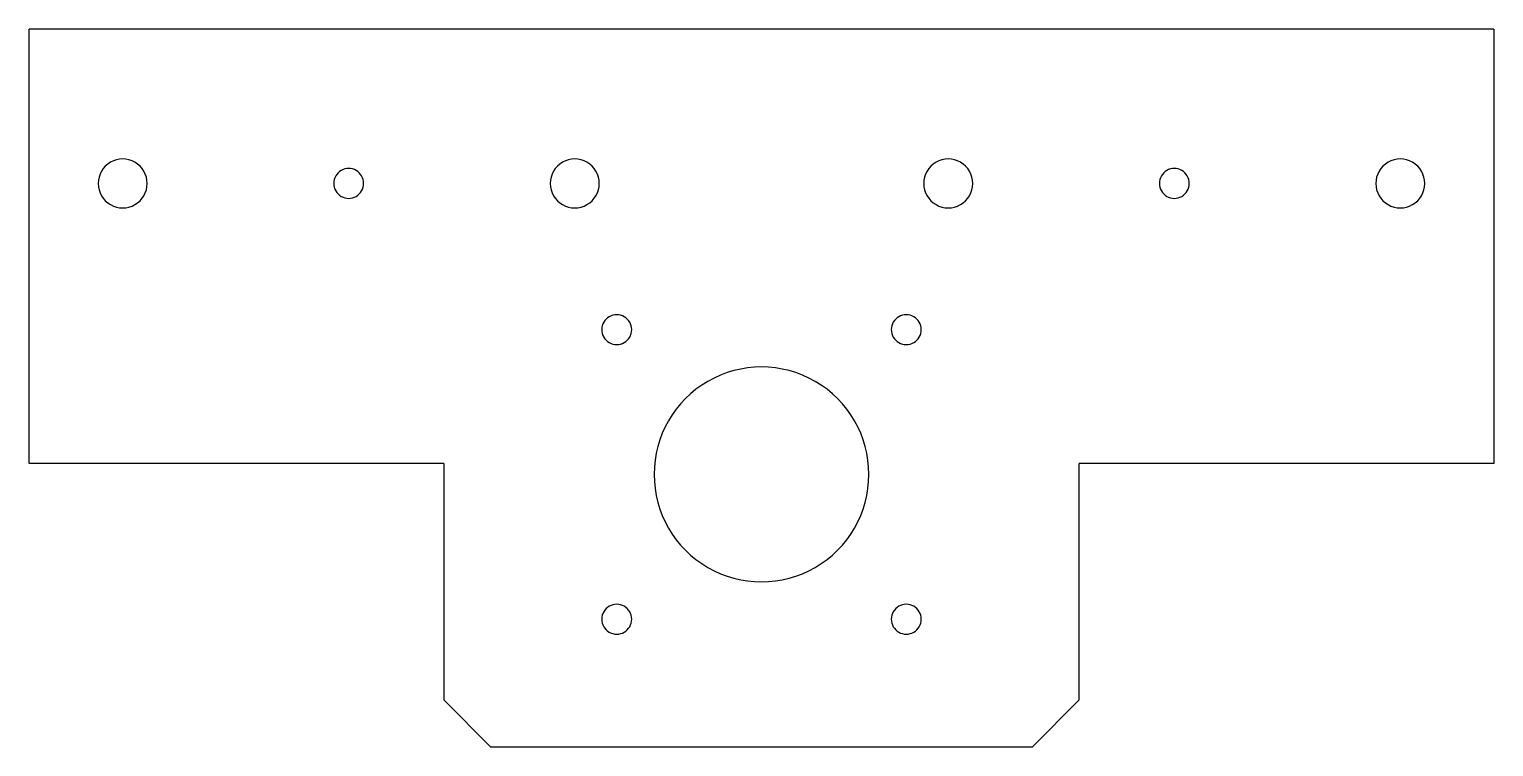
# Model space of a CAD drawing. Extents: x -78 to 78, y 34 to 110.
import ezdxf

# ---------------------------------------------------------------- set-up
doc = ezdxf.new("R2010")
doc.units = 0
doc.layers.get('0').update_dxf_attribs({"linetype": 'CONTINUOUS'})

msp = doc.modelspace()

# ---------------------------------------------------------------- linework, layer by layer
at = {"color": 7}
for points in [[(78.4, 110.3), (-78.4, 110.3)], [(-78.4, 63.8), (-78.4, 110.3)], [(78.4, 110.3), (78.4, 63.8)], [(-65.775, 93.8), (-65.775, 93.8)], [(-42.6, 93.8), (-42.6, 93.8)], [(-17.375, 93.8), (-17.375, 93.8)], [(22.625, 93.8), (22.625, 93.8)], [(45.8, 93.8), (45.8, 93.8)], [(71.025, 93.8), (71.025, 93.8)], [(-13.9, 78.15), (-13.9, 78.15)], [(17.1, 78.15), (17.1, 78.15)], [(-34, 63.8), (-78.4, 63.8)], [(-34, 63.8), (-34, 38.5), (-29, 33.5), (29, 33.5), (34, 38.5), (34, 63.8)], [(78.4, 63.8), (34, 63.8)], [(11.5, 62.65), (11.5, 62.65)], [(-13.9, 47.15), (-13.9, 47.15)], [(17.1, 47.15), (17.1, 47.15)]]:
    msp.add_lwpolyline(points, dxfattribs=at)
for points in [[(-69.7125, 96.073317), (-70.524678, 95.604406), (-71.025, 94.737822), (-71.025, 93.8)], [(-67.0875, 96.073317), (-67.899678, 96.542228), (-68.900322, 96.542228), (-69.7125, 96.073317)], [(-65.775, 93.8), (-65.775, 94.737822), (-66.275322, 95.604406), (-67.0875, 96.073317)], [(-21.3125, 96.073317), (-22.124678, 95.604406), (-22.625, 94.737822), (-22.625, 93.8)], [(-18.6875, 96.073317), (-19.499678, 96.542228), (-20.500322, 96.542228), (-21.3125, 96.073317)], [(-17.375, 93.8), (-17.375, 94.737822), (-17.875322, 95.604406), (-18.6875, 96.073317)], [(18.6875, 96.073317), (17.875322, 95.604406), (17.375, 94.737822), (17.375, 93.8)], [(21.3125, 96.073317), (20.500322, 96.542228), (19.499678, 96.542228), (18.6875, 96.073317)], [(22.625, 93.8), (22.625, 94.737822), (22.124678, 95.604406), (21.3125, 96.073317)], [(67.0875, 96.073317), (66.275322, 95.604406), (65.775, 94.737822), (65.775, 93.8)], [(69.7125, 96.073317), (68.900322, 96.542228), (67.899678, 96.542228), (67.0875, 96.073317)], [(71.025, 93.8), (71.025, 94.737822), (70.524678, 95.604406), (69.7125, 96.073317)], [(-45, 95.185641), (-45.495042, 94.899828), (-45.8, 94.371625), (-45.8, 93.8)], [(-43.4, 95.185641), (-43.895042, 95.471453), (-44.504958, 95.471453), (-45, 95.185641)], [(-42.6, 93.8), (-42.6, 94.371625), (-42.904958, 94.899828), (-43.4, 95.185641)], [(43.4, 95.185641), (42.904958, 94.899828), (42.6, 94.371625), (42.6, 93.8)], [(45, 95.185641), (44.504958, 95.471453), (43.895042, 95.471453), (43.4, 95.185641)], [(45.8, 93.8), (45.8, 94.371625), (45.495042, 94.899828), (45, 95.185641)], [(-71.025, 93.8), (-71.025, 92.862178), (-70.524678, 91.995594), (-69.7125, 91.526683)], [(-67.0875, 91.526683), (-66.275322, 91.995594), (-65.775, 92.862178), (-65.775, 93.8)], [(-45.8, 93.8), (-45.8, 93.228375), (-45.495042, 92.700172), (-45, 92.414359)], [(-43.4, 92.414359), (-42.904958, 92.700172), (-42.6, 93.228375), (-42.6, 93.8)], [(-22.625, 93.8), (-22.625, 92.862178), (-22.124678, 91.995594), (-21.3125, 91.526683)], [(-18.6875, 91.526683), (-17.875322, 91.995594), (-17.375, 92.862178), (-17.375, 93.8)], [(17.375, 93.8), (17.375, 92.862178), (17.875322, 91.995594), (18.6875, 91.526683)], [(21.3125, 91.526683), (22.124678, 91.995594), (22.625, 92.862178), (22.625, 93.8)], [(42.6, 93.8), (42.6, 93.228375), (42.904959, 92.700172), (43.4, 92.414359)], [(45, 92.414359), (45.495042, 92.700172), (45.8, 93.228375), (45.8, 93.8)], [(65.775, 93.8), (65.775, 92.862178), (66.275322, 91.995594), (67.0875, 91.526683)], [(69.7125, 91.526683), (70.524678, 91.995594), (71.025, 92.862178), (71.025, 93.8)], [(-69.7125, 91.526683), (-68.900322, 91.057772), (-67.899678, 91.057772), (-67.0875, 91.526683)], [(-45, 92.414359), (-44.504958, 92.128547), (-43.895042, 92.128547), (-43.4, 92.414359)], [(-21.3125, 91.526683), (-20.500322, 91.057772), (-19.499678, 91.057772), (-18.6875, 91.526683)], [(18.6875, 91.526683), (19.499678, 91.057772), (20.500322, 91.057772), (21.3125, 91.526683)], [(43.4, 92.414359), (43.895042, 92.128547), (44.504958, 92.128547), (45, 92.414359)], [(67.0875, 91.526683), (67.899678, 91.057772), (68.900322, 91.057772), (69.7125, 91.526683)], [(-16.3, 79.535641), (-16.795042, 79.249828), (-17.1, 78.721625), (-17.1, 78.15)], [(-14.7, 79.535641), (-15.195042, 79.821453), (-15.804958, 79.821453), (-16.3, 79.535641)], [(-13.9, 78.15), (-13.9, 78.721625), (-14.204958, 79.249828), (-14.7, 79.535641)], [(14.7, 79.535641), (14.204958, 79.249828), (13.9, 78.721625), (13.9, 78.15)], [(16.3, 79.535641), (15.804958, 79.821453), (15.195042, 79.821453), (14.7, 79.535641)], [(17.1, 78.15), (17.1, 78.721625), (16.795042, 79.249828), (16.3, 79.535641)], [(-17.1, 78.15), (-17.1, 77.578375), (-16.795042, 77.050172), (-16.3, 76.764359)], [(-14.7, 76.764359), (-14.204958, 77.050172), (-13.9, 77.578375), (-13.9, 78.15)], [(13.9, 78.15), (13.9, 77.578375), (14.204958, 77.050172), (14.7, 76.764359)], [(16.3, 76.764359), (16.795042, 77.050172), (17.1, 77.578375), (17.1, 78.15)], [(-16.3, 76.764359), (-15.804958, 76.478547), (-15.195042, 76.478547), (-14.7, 76.764359)], [(14.7, 76.764359), (15.195042, 76.478547), (15.804958, 76.478547), (16.3, 76.764359)], [(5.75, 72.609292), (2.191888, 74.663569), (-2.191888, 74.663569), (-5.75, 72.609292)], [(-5.75, 72.609292), (-9.308112, 70.555015), (-11.5, 66.758554), (-11.5, 62.65)], [(11.5, 62.65), (11.5, 66.758554), (9.308112, 70.555015), (5.75, 72.609292)], [(-11.5, 62.65), (-11.5, 58.541446), (-9.308112, 54.744985), (-5.75, 52.690708)], [(5.75, 52.690708), (9.308112, 54.744985), (11.5, 58.541446), (11.5, 62.65)], [(-5.75, 52.690708), (-2.191888, 50.636431), (2.191888, 50.636431), (5.75, 52.690708)], [(-14.7, 48.53564), (-15.195042, 48.821453), (-15.804958, 48.821453), (-16.3, 48.53564)], [(16.3, 48.53564), (15.804958, 48.821453), (15.195042, 48.821453), (14.7, 48.53564)], [(-16.3, 48.53564), (-16.795042, 48.249828), (-17.1, 47.721625), (-17.1, 47.15)], [(-17.1, 47.15), (-17.1, 46.578375), (-16.795042, 46.050172), (-16.3, 45.764359)], [(-13.9, 47.15), (-13.9, 47.721625), (-14.204958, 48.249828), (-14.7, 48.53564)], [(-14.7, 45.764359), (-14.204958, 46.050172), (-13.9, 46.578375), (-13.9, 47.15)], [(14.7, 48.53564), (14.204958, 48.249828), (13.9, 47.721625), (13.9, 47.15)], [(13.9, 47.15), (13.9, 46.578375), (14.204958, 46.050172), (14.7, 45.764359)], [(17.1, 47.15), (17.1, 47.721625), (16.795042, 48.249828), (16.3, 48.53564)], [(16.3, 45.764359), (16.795042, 46.050172), (17.1, 46.578375), (17.1, 47.15)], [(-16.3, 45.764359), (-15.804958, 45.478547), (-15.195042, 45.478547), (-14.7, 45.764359)], [(14.7, 45.764359), (15.195042, 45.478547), (15.804958, 45.478547), (16.3, 45.764359)]]:
    msp.add_open_spline(points, degree=3, dxfattribs=at)

doc.saveas('drawing.dxf')
